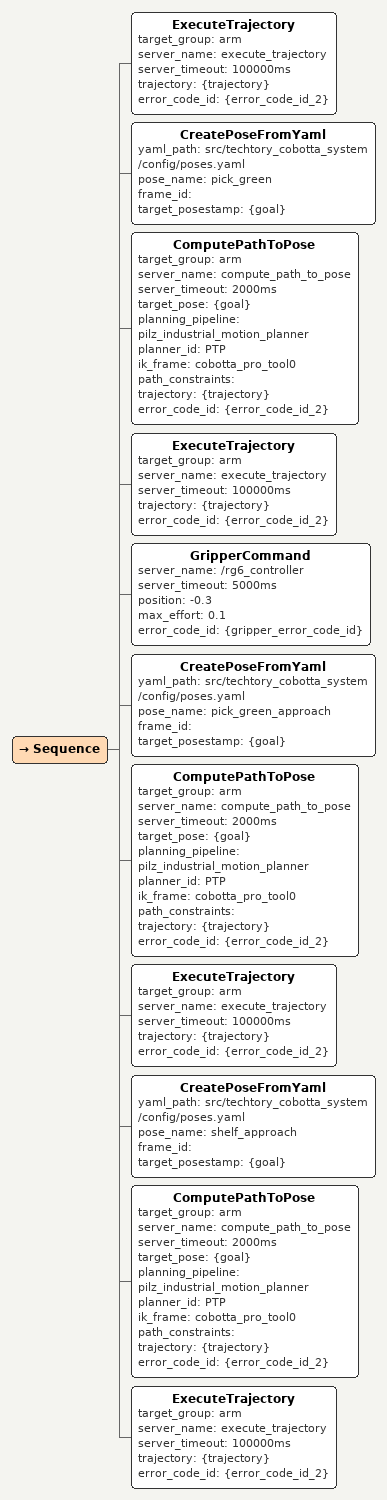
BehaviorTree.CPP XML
<Sequence>

  <ExecuteTrajectory target_group="arm" server_name="execute_trajectory" server_timeout="100000ms" trajectory="{trajectory}" error_code_id="{error_code_id_2}"/>

  <CreatePoseFromYaml yaml_path="src/techtory_cobotta_system/config/poses.yaml" pose_name="pick_green" frame_id="" target_posestamp="{goal}"/>
  <ComputePathToPose target_group="arm" server_name="compute_path_to_pose" server_timeout="2000ms" target_pose="{goal}" planning_pipeline="pilz_industrial_motion_planner" planner_id="PTP" ik_frame="cobotta_pro_tool0" path_constraints="" trajectory="{trajectory}" error_code_id="{error_code_id_2}"/>
  <ExecuteTrajectory target_group="arm" server_name="execute_trajectory" server_timeout="100000ms" trajectory="{trajectory}" error_code_id="{error_code_id_2}"/>

  <GripperCommand server_name="/rg6_controller" server_timeout="5000ms" position="-0.3" max_effort="0.1" error_code_id="{gripper_error_code_id}"/>

  <CreatePoseFromYaml yaml_path="src/techtory_cobotta_system/config/poses.yaml" pose_name="pick_green_approach" frame_id="" target_posestamp="{goal}"/>
  <ComputePathToPose target_group="arm" server_name="compute_path_to_pose" server_timeout="2000ms" target_pose="{goal}" planning_pipeline="pilz_industrial_motion_planner" planner_id="PTP" ik_frame="cobotta_pro_tool0" path_constraints="" trajectory="{trajectory}" error_code_id="{error_code_id_2}"/>
  <ExecuteTrajectory target_group="arm" server_name="execute_trajectory" server_timeout="100000ms" trajectory="{trajectory}" error_code_id="{error_code_id_2}"/>

  <CreatePoseFromYaml yaml_path="src/techtory_cobotta_system/config/poses.yaml" pose_name="shelf_approach" frame_id="" target_posestamp="{goal}"/>
  <ComputePathToPose target_group="arm" server_name="compute_path_to_pose" server_timeout="2000ms" target_pose="{goal}" planning_pipeline="pilz_industrial_motion_planner" planner_id="PTP" ik_frame="cobotta_pro_tool0" path_constraints="" trajectory="{trajectory}" error_code_id="{error_code_id_2}"/>
  <ExecuteTrajectory target_group="arm" server_name="execute_trajectory" server_timeout="100000ms" trajectory="{trajectory}" error_code_id="{error_code_id_2}"/>

</Sequence>
